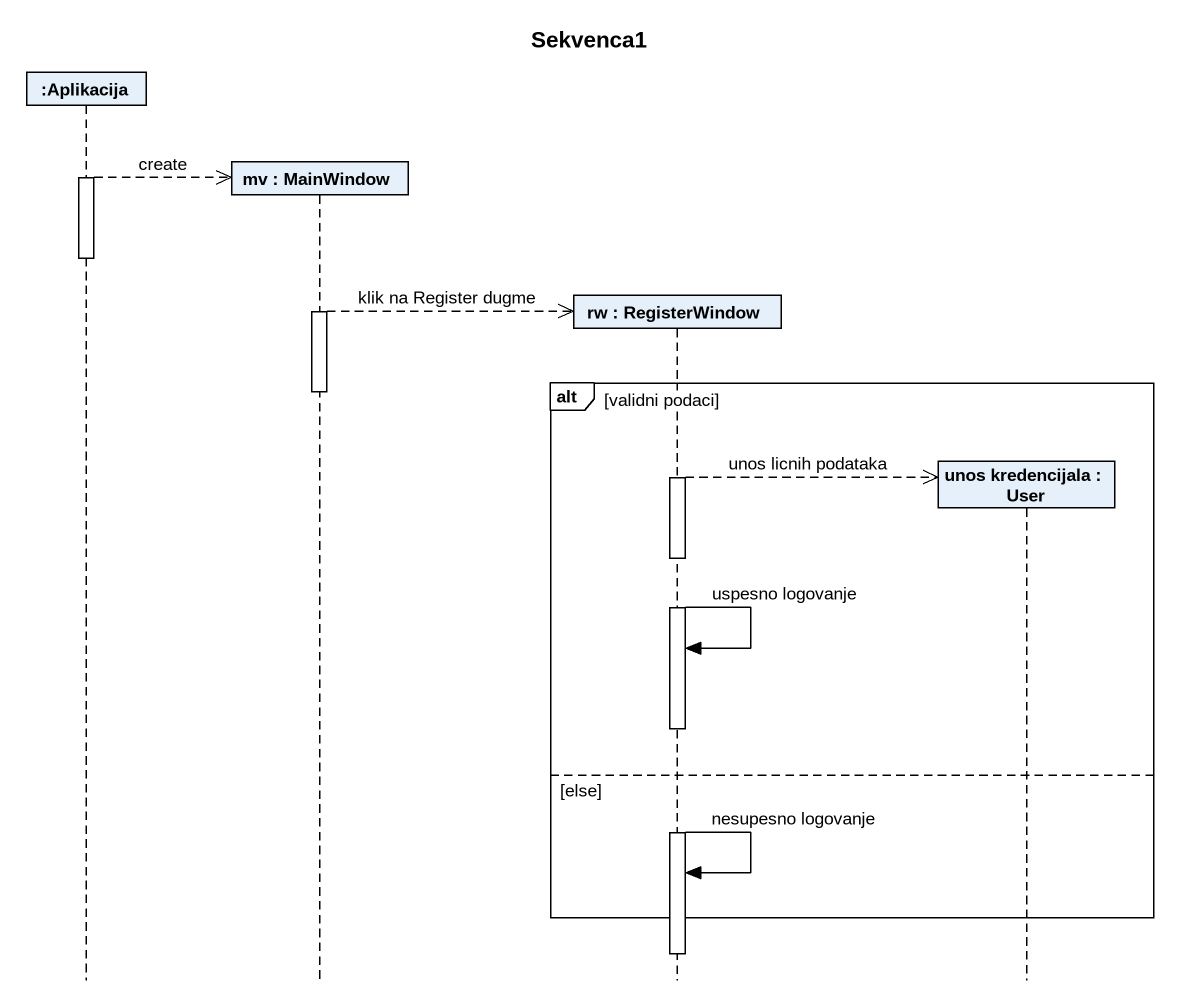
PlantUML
@startuml
title Sekvenca1
hide footbox
participant ":Aplikacija" as Aplikacija
participant "mv : MainWindow" as mv
participant "rw : RegisterWindow" as rw
participant "unos kredencijala : User" as unos_kredencijala

activate Aplikacija
Aplikacija -->> mv ** : create
deactivate Aplikacija
activate mv
mv -->> rw ** : klik na Register dugme
alt validni podaci
  deactivate mv
  activate rw
  rw -->> unos_kredencijala ** : unos licnih podataka
  rw -> rw : uspesno logovanje
else else
  rw -> rw : nesupesno logovanje
end
deactivate rw
@enduml
